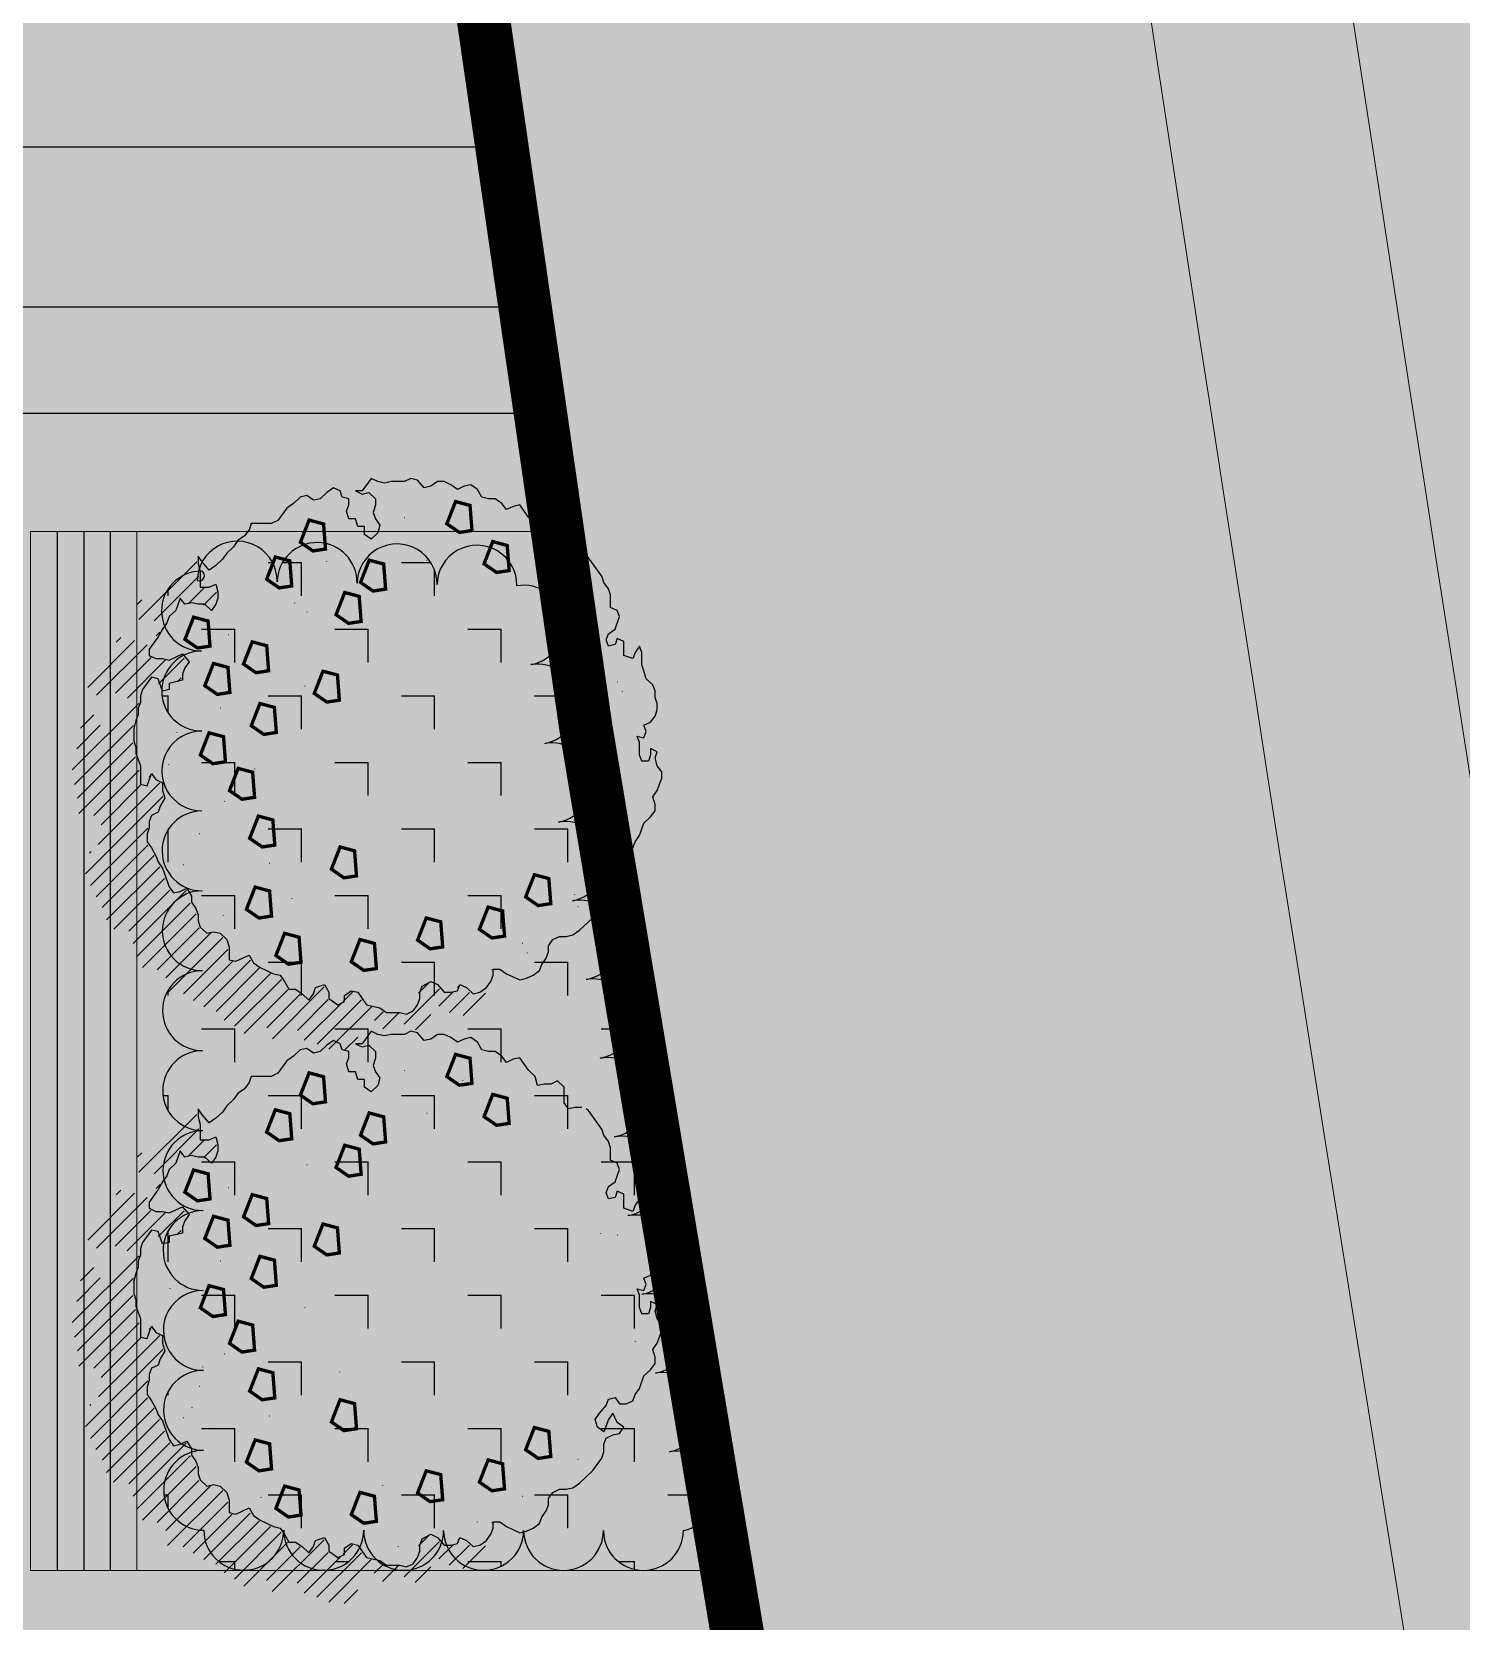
# Model space of a CAD drawing. Header units: millimetres. Extents: x -223175 to 287756, y -120611 to 352956.
# Drawn here: x 169180 to 174545, y 280242 to 286208 of the extents above; entities that cross this region are included whole.
import ezdxf

# ---------------------------------------------------------------- set-up
doc = ezdxf.new("R2010")
doc.units = ezdxf.units.MM
doc.header["$LTSCALE"] = 50
for name, pattern in [('XREF 평면도$0$DASHEDX2', [38.099999999999994, 25.4, -12.7]), ('XREF 평면도$0$DOT2', [0.125, 0, -0.125]), ('XREF 평면도$0$PHANTOM', [25, 20, -1, 1, -1, 1, -1])]:
    doc.linetypes.add(name, pattern=pattern)
for name, color, linetype in [('I-SOLID(제외영역)', 253, 'Continuous'), ('XREF 평면도$0$0-조경ha', 251, 'Continuous'), ('XREF 평면도$0$_관목_Out', 8, 'Continuous'), ('XREF 평면도$0$_관목_Plant', 42, 'Continuous'), ('XREF 평면도$0$_교목_Plant', 7, 'Continuous'), ('XREF 평면도$0$F_HAT', 8, 'Continuous'), ('XREF 평면도$0$SITE', 1, 'XREF 평면도$0$PHANTOM'), ('XREF 평면도$0$tc-2', 252, 'Continuous'), ('XREF 평면도$0$tc-s', 7, 'Continuous'), ('XREF 평면도$0$건축한계선', 2, 'XREF 평면도$0$DASHEDX2')]:
    doc.layers.add(name, color=color, linetype=linetype)
for name, color, linetype, lineweight in [('XREF 평면도$0$0-조경pl', 6, 'Continuous', 0), ('XREF 평면도$0$0개선도로', 7, 'Continuous', 0), ('XREF 평면도$0$▶노면표시 - 차선(흰색)', 7, 'Continuous', 9)]:
    doc.layers.add(name, color=color, linetype=linetype, lineweight=lineweight)

# ---------------------------------------------------------------- blocks, each defined once
blk = doc.blocks.new('XREF 평면도$0$TL000041_1')
at = {"layer": 'XREF 평면도$0$tc-s'}
h = blk.add_hatch(dxfattribs=at)
h.set_pattern_fill('ANSI31', color=256, scale=0.007, angle=90, style=0)
h.set_pattern_definition([(135, (-79.83238344906061, -3.590693232455862), (-0.01571544821187102, -0.01571544821187101), [])])
h.paths.add_polyline_path([(-0.3372400177402142, -0.3654755976680804), (-0.3437923357635668, -0.3701572201055114), (-0.3292263175284234, -0.3701572201055114), (-0.3146602992932799, -0.365994259910309), (-0.2855282628229929, -0.365994259910309), (-0.2855282628229929, -0.3493424191295276), (-0.2913546701170446, -0.3368535385439202), (-0.2767886518819012, -0.3326905783487177), (-0.2651358372937693, -0.3326905783487177), (-0.2534830227056659, -0.3368535385439202), (-0.2418302081175625, -0.3451794589343251), (-0.2534830227056659, -0.3576683395199325), (-0.2534830227056659, -0.3701572201055114), (-0.256396226352706, -0.3826461006911188), (-0.2534830227056659, -0.3951349812766978), (-0.2651358372937693, -0.4034609016671027), (-0.2418302081175625, -0.4117868220575076), (-0.2301773935294307, -0.4242757026430866), (-0.2185245789413273, -0.428438662838289), (-0.2068717643532239, -0.4367645832286939), (-0.192305746118052, -0.4450905036190989), (-0.1690001169418167, -0.4617423443998803), (-0.1573473023537133, -0.4617423443998803), (-0.1515208950596332, -0.4492534638142729), (-0.1515208950596332, -0.4367645832286939), (-0.1486076914126215, -0.4242757026430866), (-0.1602605060007249, -0.3992979414719002), (-0.1456944877655815, -0.3868090608863213), (-0.1340416731774781, -0.3951349812766978), (-0.1223888585893462, -0.3992979414719002), (-0.1107360440012428, -0.3992979414719002), (-0.1049096367071627, -0.4242757026430866), (-0.09325682211905928, -0.4242757026430866), (-0.09034361847204764, -0.4367645832286939), (-0.1136492476482545, -0.4450905036190989), (-0.1165624512952945, -0.4575793842046778), (-0.09325682211905928, -0.4742312249854876), (-0.08160400753095587, -0.4783941851806617), (-0.06995119294282404, -0.4783941851806617), (-0.05829837835472063, -0.4825571453758641), (-0.04664556376658879, -0.4825571453758641), (-0.03499274917848538, -0.4867201055710666), (-0.02042673094334191, -0.4908830657662691), (0.002878898232893334, -0.4908830657662691), (0.01453171282102517, -0.4867201055710666), (0.02618452740912858, -0.4867201055710666), (0.04949015658536382, -0.4783941851806617), (0.0844486003497309, -0.4783941851806617), (0.08736180399674254, -0.4659053045950827), (0.06405617482053572, -0.4575793842046778), (0.07570898940863913, -0.4492534638142729), (0.08153539670269083, -0.4367645832286939), (0.0961014149378343, -0.4367645832286939), (0.1106674331729778, -0.4326016230334915), (0.1252334514081213, -0.4409275434238964), (0.1368862659962531, -0.4450905036190989), (0.1427126732903048, -0.4575793842046778), (0.1543654878784366, -0.4617423443998803), (0.16601830246654, -0.4617423443998803), (0.1776711170546719, -0.4659053045950827), (0.1922371352898153, -0.4659053045950827), (0.2038899498779188, -0.4575793842046778), (0.2184559681130906, -0.4492534638142729), (0.2301087827011941, -0.4450905036190989), (0.2417615972892975, -0.4367645832286939), (0.2767200410536645, -0.4242757026430866), (0.288372855641768, -0.4159497822527101), (0.2854596519947563, -0.4034609016671027), (0.2796332447006762, -0.3909720210814953), (0.2941992629358481, -0.3826461006911188), (0.3058520775239515, -0.3826461006911188), (0.3175048921120549, -0.3743201803007139), (0.3291577067001867, -0.3701572201055114), (0.3408105212882901, -0.3701572201055114), (0.352463335876422, -0.365994259910309), (0.3641161504645538, -0.35350537932473), (0.3612029468175137, -0.3410164987391227), (0.3641161504645538, -0.3285276181535437), (0.3757689650526572, -0.3160387375679363), (0.3903349832878007, -0.3118757773727339), (0.4136406124640359, -0.3118757773727339), (0.4165538161110476, -0.2993868967871549), (0.4049010015229442, -0.2744091356159402), (0.4194670197580876, -0.2660832152255637), (0.4282066306991794, -0.2535943346399563), (0.4398594452872828, -0.22861657346877), (0.4427726489343229, -0.2161276928831626), (0.4544254635224547, -0.2078017724927861), (0.4689914817575982, -0.1994758521023812), (0.4689914817575982, -0.1869869715167738), (0.47773109269869, -0.1744980909311948), (0.4893839072867934, -0.1620092103455875), (0.47773109269869, -0.153683289955211), (0.4660782781105581, -0.1495203297600085), (0.4602518708165064, -0.1328684889791987), (0.4748178890516499, -0.1245425685888222), (0.4864707036397533, -0.1245425685888222), (0.4981235182278851, -0.1078907278080123), (0.4922971109338334, -0.09540184722243339), (0.4806442963457016, -0.09540184722243339), (0.4719046854046098, -0.08291296663682601), (0.4748178890516499, -0.07042408605121864), (0.4981235182278851, -0.05377224527043722), (0.5039499255219368, -0.02879448409925089), (0.5126895364630286, -0.01630560351364352), (0.5126895364630286, 0.008672157657542812), (0.5156027401100687, 0.02116103824312177), (0.5097763328159886, 0.03364991882872914), (0.4981235182278851, 0.04197583921913406), (0.4864707036397533, 0.04613879941433652), (0.4748178890516499, 0.04613879941433652), (0.4631650744635465, 0.05030175960951055), (0.4544254635224547, 0.06695360039032039), (0.4602518708165064, 0.07944248097589934), (0.4748178890516499, 0.09193136156150672), (0.4748178890516499, 0.1044202421471141), (0.4719046854046098, 0.116909122732693), (0.4602518708165064, 0.1210720829278955), (0.4660782781105581, 0.1335609635134745), (0.47773109269869, 0.1460498440990818), (0.4748178890516499, 0.1585387246846892), (0.4660782781105581, 0.1710276052702682), (0.4544254635224547, 0.1793535256606731), (0.4427726489343229, 0.1835164858558755), (0.4311198343461911, 0.1835164858558755), (0.4311198343461911, 0.1960053664414545), (0.4376721523695721, 0.2053686113163451), (0.4376721523695721, 0.1955699600163143), (0.4434985596636523, 0.1830810794307354), (0.4551513742517557, 0.1747551590403305), (0.4668041888398591, 0.1747551590403305), (0.4784570034279909, 0.170592198845128), (0.4901098180160943, 0.1622662784547231), (0.5017626326042262, 0.1581033182595206), (0.5105022435453179, 0.1456144376739417), (0.5163286508393696, 0.1331255570883343), (0.5192418544864097, 0.1206366765027553), (0.5075890398982779, 0.09565891533154058), (0.4988494289571861, 0.08317003474596163), (0.4988494289571861, 0.07068115416035425), (0.5105022435453179, 0.07068115416035425), (0.5221550581334213, 0.06651819396518022), (0.5338078727215532, 0.0581922735747753), (0.5425474836626165, 0.04570339298916792), (0.5454606873096566, 0.03321451240358897), (0.5338078727215532, 0.02072563181798159), (0.527981465427473, 0.00823675123240264), (0.5396342800156049, 0.004073791037200181), (0.5425474836626165, -0.008415089548407195), (0.5425474836626165, -0.02090397013398615), (0.527981465427473, -0.03339285071959353), (0.5221550581334213, -0.0458817313052009), (0.5308946690745131, -0.06253357208598231), (0.5425474836626165, -0.06669653228118477), (0.5542002982507483, -0.06669653228118477), (0.5658531128388518, -0.07085949247638723), (0.5775059274269836, -0.07918541286676373), (0.5833323347210353, -0.0916742934523711), (0.5804191310740237, -0.1041631740379785), (0.5804191310740237, -0.1291409352091648), (0.5716795201329319, -0.1416298157947438), (0.5658531128388518, -0.1666075769659301), (0.5425474836626165, -0.1832594177467399), (0.5396342800156049, -0.1957482983323189), (0.5483738909566966, -0.2082371789179263), (0.5600267055448, -0.2082371789179263), (0.5658531128388518, -0.2207260595035336), (0.5542002982507483, -0.237377900284315), (0.5425474836626165, -0.237377900284315), (0.527981465427473, -0.24570382067472), (0.5338078727215532, -0.2623556614555014), (0.5454606873096566, -0.2665186216507038), (0.5571135018977884, -0.2748445420411088), (0.5454606873096566, -0.2873334226266877), (0.5367210763685648, -0.2998223032122951), (0.5367210763685648, -0.312311183797874), (0.5221550581334213, -0.320637104188279), (0.5105022435453179, -0.3289630245786839), (0.5075890398982779, -0.3414519051642628), (0.495936225310146, -0.3664296663354776), (0.4871966143690543, -0.3789185469210565), (0.4726305961339108, -0.3872444673114614), (0.4842834107220426, -0.4122222284826478), (0.4813702070750026, -0.4247111090682267), (0.4580645778987957, -0.4247111090682267), (0.4434985596636523, -0.4288740692634292), (0.4318457450755204, -0.4413629498490366), (0.4289325414284804, -0.4538518304346155), (0.4318457450755204, -0.4663407110202229), (0.4201929304873886, -0.4788295916058303), (0.4085401158992852, -0.4829925518010327), (0.3968873013111534, -0.4829925518010327), (0.3852344867230499, -0.4871555119962068), (0.3735816721349181, -0.4954814323866117), (0.3619288575468147, -0.4954814323866117), (0.3473628393116712, -0.5038073527770166), (0.3531892466057229, -0.5162962333625956), (0.356102450252763, -0.5287851139482029), (0.3444496356646312, -0.5371110343386079), (0.3094911919002925, -0.5495999149241868), (0.2978383773121891, -0.5579258353145917), (0.2861855627240573, -0.5620887955097942), (0.2716195444889138, -0.5704147159001707), (0.259966729900782, -0.5787406362905756), (0.2454007116656385, -0.5787406362905756), (0.2337478970775351, -0.5745776760953731), (0.2220950824894032, -0.5745776760953731), (0.2104422679012998, -0.5704147159001707), (0.2046158606072197, -0.5579258353145917), (0.1929630460191163, -0.5537628751193893), (0.1783970277839728, -0.5454369547289843), (0.1638310095488293, -0.5495999149241868), (0.1492649913136574, -0.5495999149241868), (0.1434385840196057, -0.5620887955097942), (0.1317857694315023, -0.5704147159001707), (0.1550913986077376, -0.5787406362905756), (0.1521781949606975, -0.591229516876183), (0.1172197511963589, -0.591229516876183), (0.09391412202012361, -0.5995554372665595), (0.08226130743199178, -0.5995554372665595), (0.07060849284388837, -0.6037183974617619), (0.04730286366765313, -0.6037183974617619), (0.03273684543250965, -0.5995554372665595), (0.02108403084437782, -0.5953924770713854), (0.00943121625627441, -0.5953924770713854), (-0.002221598331857422, -0.591229516876183), (-0.01387441291996083, -0.591229516876183), (-0.02552722750809266, -0.5870665566809805), (-0.04883285668429949, -0.5704147159001707), (-0.04591965303728784, -0.5579258353145917), (-0.0226140238610526, -0.5495999149241868), (-0.02552722750809266, -0.5371110343386079), (-0.03718004209619608, -0.5371110343386079), (-0.04300644939024778, -0.5121332731673931), (-0.05465926397837961, -0.5121332731673931), (-0.06631207856648302, -0.5079703129722191), (-0.07796489315461486, -0.4996443925818141), (-0.09253091138975833, -0.5121332731673931), (-0.0808780968016265, -0.5371110343386079), (-0.08379130044866656, -0.5495999149241868), (-0.08379130044866656, -0.5620887955097942), (-0.08961770774271827, -0.5745776760953731), (-0.1012705223308501, -0.5745776760953731), (-0.1245761515070853, -0.5579258353145917), (-0.1391421697422288, -0.5495999149241868), (-0.1507949843303322, -0.5412739945337819), (-0.1624477989184641, -0.5371110343386079), (-0.1741006135065675, -0.5246221537530005), (-0.1974062426828027, -0.5162962333625956), (-0.1857534280946993, -0.5079703129722191), (-0.1886666317417394, -0.4954814323866117), (-0.1857534280946993, -0.4829925518010327), (-0.1857534280946993, -0.4705036712154254), (-0.1741006135065675, -0.458014790629818), (-0.1857534280946993, -0.4496888702394415), (-0.1974062426828027, -0.445525910044239), (-0.2090590572709345, -0.445525910044239), (-0.223625075506078, -0.4496888702394415), (-0.2177986682120263, -0.4621777508250204), (-0.2177986682120263, -0.4788295916058303), (-0.2469307046823133, -0.4788295916058303), (-0.2614967229174567, -0.4829925518010327), (-0.2760627411526002, -0.4829925518010327), (-0.2644099265644968, -0.4746666314106278), (-0.2498439083293249, -0.4621777508250204), (-0.2585835192704167, -0.4496888702394415), (-0.2702363338585485, -0.4371999896538341), (-0.2818891484466519, -0.4288740692634292), (-0.2935419630347837, -0.4163851886778502), (-0.3051947776228872, -0.4080592682874453), (-0.3139343885639789, -0.3955703877018379), (-0.3255872031521108, -0.3872444673114614), (-0.3372400177402142, -0.383081507116259)])
at = {"color": 0}
blk.add_lwpolyline([(-0.3479472715186773, 0.3525431714470812), (-0.3479472715186773, 0.3400542908615023), (-0.3450340678716373, 0.3275654102758949), (-0.3566868824597407, 0.31923948988549), (-0.385818918930056, 0.31923948988549), (-0.3974717335181595, 0.306750609299911), (-0.3916453262241077, 0.2942617287143037), (-0.3916453262241077, 0.2817728481287247), (-0.3887321225770677, 0.2692839675431173), (-0.4062113444592512, 0.2651210073479149), (-0.4178641590473831, 0.2526321267623359), (-0.4411697882235899, 0.2359802859815261), (-0.4382565845765782, 0.2234914053959471), (-0.4324301772825265, 0.2110025248103398), (-0.4440829918706299, 0.2026766044199348), (-0.4528226028117217, 0.1901877238343559), (-0.4528226028117217, 0.1776988432487485), (-0.4557358064587618, 0.1652099626631696), (-0.4703018246939052, 0.1568840422727646), (-0.4790414356349686, 0.1443951616871573), (-0.476128231987957, 0.1319062811015783), (-0.4703018246939052, 0.1194174005159709), (-0.4790414356349686, 0.106928519930392), (-0.4848678429290487, 0.09443963934478461), (-0.4848678429290487, 0.08195075875920566), (-0.476128231987957, 0.06946187817359828), (-0.4732150283409169, 0.0569729975879909), (-0.4877810465760604, 0.04448411700241195), (-0.4906942502231004, 0.03199523641680457), (-0.4848678429290487, 0.01950635583122562), (-0.4848678429290487, -0.005471405339960711), (-0.4819546392820087, -0.01796028592556809), (-0.4848678429290487, -0.03044916651117546), (-0.4906942502231004, -0.04293804709675442), (-0.4673886210468652, -0.05958988787753583), (-0.4673886210468652, -0.0720787684631432), (-0.4615622137528135, -0.05958988787753583), (-0.4644754173998251, -0.04710100729195688), (-0.4528226028117217, -0.0346121267063495), (-0.4411697882235899, -0.0346121267063495), (-0.4266037699884748, -0.03877508690155196), (-0.414950955400343, -0.0346121267063495), (-0.4032981408122396, -0.026286206315973), (-0.3887321225770677, -0.03044916651117546), (-0.3770793079889643, -0.04293804709675442), (-0.385818918930056, -0.05542692768236179), (-0.4003849371651995, -0.05542692768236179), (-0.4003849371651995, -0.06791580826794075), (-0.414950955400343, -0.0720787684631432), (-0.414950955400343, -0.08456764904875058), (-0.4295169736354865, -0.08873060924392462), (-0.4411697882235899, -0.08456764904875058), (-0.4528226028117217, -0.08456764904875058), (-0.4557358064587618, -0.09705652963432954), (-0.4673886210468652, -0.101219489829532), (-0.4732150283409169, -0.1137083704151109), (-0.4644754173998251, -0.1261972510007183), (-0.4528226028117217, -0.1386861315863257), (-0.4499093991646816, -0.1511750121719047), (-0.4586490101057734, -0.163663892757512), (-0.4557358064587618, -0.176152773343091), (-0.4440829918706299, -0.1886416539286984), (-0.4353433809295382, -0.2011305345142773), (-0.4120377517533313, -0.2177823752950871), (-0.4062113444592512, -0.2302712558806661), (-0.4062113444592512, -0.2677378976374598), (-0.3945585298711478, -0.2719008578326623), (-0.382905715283016, -0.2802267782230672), (-0.3741661043419242, -0.2927156588086461), (-0.3625132897538208, -0.3010415791990511), (-0.350860475165689, -0.3135304597846584), (-0.3392076605775856, -0.3218563801750349), (-0.3275548459894537, -0.3343452607606423), (-0.318815235048362, -0.3468341413462213), (-0.3333812532835339, -0.3593230219318286), (-0.3450340678716373, -0.3676489423222336), (-0.3304680496364938, -0.3676489423222336), (-0.3159020314013503, -0.3634859821270311), (-0.2867699949310634, -0.3634859821270311), (-0.2867699949310634, -0.3468341413462213), (-0.2925964022251151, -0.3343452607606423), (-0.2780303839899716, -0.3301823005654398), (-0.2663775694018398, -0.3301823005654398), (-0.2547247548137364, -0.3343452607606423), (-0.2430719402256045, -0.3426711811510472), (-0.2547247548137364, -0.3551600617366262), (-0.2547247548137364, -0.3676489423222336), (-0.2576379584607764, -0.3801378229078125), (-0.2547247548137364, -0.3926267034934199), (-0.2663775694018398, -0.4009526238838248), (-0.2430719402256045, -0.4092785442742013), (-0.2314191256375011, -0.4217674248598087), (-0.2197663110493693, -0.4259303850550111), (-0.2081134964612659, -0.4342563054453876), (-0.1935474782261224, -0.4425822258357925), (-0.1702418490498872, -0.4592340666166024), (-0.1585890344617553, -0.4592340666166024), (-0.1527626271677036, -0.446745186030995), (-0.1527626271677036, -0.4342563054453876), (-0.1498494235206635, -0.4217674248598087), (-0.1615022381087954, -0.3967896636886223), (-0.1469362198736519, -0.384300783103015), (-0.1352834052855201, -0.3926267034934199), (-0.1236305906974167, -0.3967896636886223), (-0.1119777761093133, -0.3967896636886223), (-0.1061513688152331, -0.4217674248598087), (-0.09449855422712972, -0.4217674248598087), (-0.09158535058008965, -0.4342563054453876), (-0.1148909797563249, -0.4425822258357925), (-0.1178041834033365, -0.4550711064213999), (-0.09449855422712972, -0.4717229472021813), (-0.08284573963899788, -0.4758859073973838), (-0.07119292505089447, -0.4758859073973838), (-0.05954011046276264, -0.4800488675925862), (-0.04788729587465923, -0.4800488675925862), (-0.0362344812865274, -0.4842118277877887), (-0.02166846305138392, -0.4883747879829912), (0.001637166124851319, -0.4883747879829912), (0.01328998071295473, -0.4842118277877887), (0.02494279530108656, -0.4842118277877887), (0.04824842447732181, -0.4758859073973838), (0.08320686824166046, -0.4758859073973838), (0.08612007188870052, -0.4633970268117764), (0.06281444271246528, -0.4550711064213999), (0.07446725730056869, -0.446745186030995), (0.0802936645946204, -0.4342563054453876), (0.09485968282979229, -0.4342563054453876), (0.1094257010649358, -0.4300933452502136), (0.1239917193000792, -0.4384192656405901), (0.1356445338881827, -0.4425822258357925), (0.1414709411822628, -0.4550711064213999), (0.1531237557703662, -0.4592340666166024), (0.164776570358498, -0.4592340666166024), (0.1764293849466014, -0.4633970268117764), (0.1909954031817449, -0.4633970268117764), (0.2026482177698767, -0.4550711064213999), (0.2172142360050202, -0.446745186030995), (0.2288670505931236, -0.4425822258357925), (0.2405198651812555, -0.4342563054453876), (0.2754783089455941, -0.4217674248598087), (0.2871311235337259, -0.4134415044694038), (0.2842179198866859, -0.4009526238838248), (0.2783915125926342, -0.3884637432982174), (0.2929575308277776, -0.3801378229078125), (0.3046103454158811, -0.3801378229078125), (0.3162631600040129, -0.371811902517436), (0.3279159745921163, -0.3676489423222336), (0.3395687891802481, -0.3676489423222336), (0.3512216037683515, -0.3634859821270311), (0.3628744183564834, -0.3509971015414237), (0.3599612147094433, -0.3385082209558448), (0.3628744183564834, -0.3260193403702374), (0.3745272329446152, -0.3135304597846584), (0.3890932511797303, -0.309367499589456), (0.4123988803559655, -0.309367499589456), (0.4153120840030056, -0.2968786190038486), (0.4036592694148737, -0.2719008578326623), (0.4182252876500172, -0.2635749374422574), (0.426964898591109, -0.2510860568566784), (0.4386177131792408, -0.2261082956854921), (0.4415309168262809, -0.2136194150998847), (0.4531837314143843, -0.2052934947094798), (0.4677497496495278, -0.1969675743191033), (0.4677497496495278, -0.1844786937334959), (0.4764893605906195, -0.1719898131478885), (0.4881421751787514, -0.1595009325623096), (0.4764893605906195, -0.1511750121719047), (0.4648365460025161, -0.1470120519767022), (0.459010138708436, -0.1303602111959208), (0.4735761569435795, -0.1220342908055159), (0.4852289715317113, -0.1220342908055159), (0.4968817861198147, -0.1053824500247345), (0.491055378825763, -0.09289356943912708), (0.4794025642376596, -0.09289356943912708), (0.4706629532965678, -0.08040468885354812), (0.4735761569435795, -0.06791580826794075), (0.4968817861198147, -0.05126396748715933), (0.5027081934138948, -0.026286206315973), (0.5114478043549866, -0.01379732573036563), (0.5114478043549866, 0.0111804354408207), (0.5143610080019982, 0.02366931602642808), (0.5085346007079465, 0.03615819661200703), (0.4968817861198147, 0.04448411700241195), (0.4852289715317113, 0.04864707719761441), (0.4735761569435795, 0.04864707719761441), (0.4619233423554761, 0.05281003739281687), (0.4531837314143843, 0.06946187817359828), (0.459010138708436, 0.08195075875920566), (0.4735761569435795, 0.09443963934478461), (0.4735761569435795, 0.106928519930392), (0.4706629532965678, 0.1194174005159709), (0.459010138708436, 0.1235803607111734), (0.4648365460025161, 0.1360692412967808), (0.4764893605906195, 0.1485581218823597), (0.4735761569435795, 0.1610470024679671), (0.4648365460025161, 0.1735358830535461), (0.4531837314143843, 0.181861803443951), (0.4415309168262809, 0.1860247636391534), (0.429878102238149, 0.1860247636391534), (0.429878102238149, 0.1985136442247608), (0.4386177131792408, 0.2110025248103398), (0.4502705277673726, 0.2359802859815261), (0.4473573241203326, 0.2484691665671335), (0.4415309168262809, 0.2609580471527124), (0.4327913058851891, 0.2734469277383198), (0.4211384912970573, 0.2776098879335223), (0.4094856767089539, 0.2859358083239272), (0.397832862120822, 0.2900987685191012), (0.3861800475327186, 0.2900987685191012), (0.3745272329446152, 0.2984246889095061), (0.3687008256505351, 0.3109135694951135), (0.3687008256505351, 0.3234024500806925), (0.3657876220035234, 0.3358913306662998), (0.3570480110624317, 0.3483802112518788), (0.3337423818861964, 0.3733579724230935), (0.3104367527099612, 0.390009813203875), (0.2987839381218294, 0.3941727733990774), (0.2842179198866859, 0.3941727733990774), (0.272565105298554, 0.3983357335942799), (0.2667386980045023, 0.4108246141798588), (0.2638254943574907, 0.4233134947654662), (0.2521726797693589, 0.4316394151558711), (0.2434330688282671, 0.4191505345702637), (0.2259538469460836, 0.4108246141798588), (0.2376066615342154, 0.4024986937894823), (0.2609122907104506, 0.3941727733990774), (0.2521726797693589, 0.38168389281347), (0.2376066615342154, 0.3775209326182676), (0.2259538469460836, 0.3858468530086725), (0.2113878287109685, 0.3983357335942799), (0.1997350141228367, 0.4024986937894823), (0.196821810475825, 0.4149875743750613), (0.2084746250639284, 0.4233134947654662), (0.2084746250639284, 0.4358023753510736), (0.2026482177698767, 0.4482912559366525), (0.1909954031817449, 0.452454216131855), (0.1793425885936415, 0.4607801365222599), (0.1560369594174063, 0.4691060569126364), (0.1443841448292744, 0.4815949374982438), (0.132731330241171, 0.4899208578886487), (0.1210785156530392, 0.4899208578886487), (0.1065124974178957, 0.4857578976934462), (0.09485968282979229, 0.4940838180838227), (0.07155405365355705, 0.5024097384742277), (0.05990123906542522, 0.5024097384742277), (0.04824842447732181, 0.4940838180838227), (0.03368240624217833, 0.4899208578886487), (0.0220295916540465, 0.4940838180838227), (0.01620318435999479, 0.4815949374982438), (0.02785599894812663, 0.4815949374982438), (0.03950881353623004, 0.4774319773030413), (0.03950881353623004, 0.4649430967174624), (0.02785599894812663, 0.4607801365222599), (0.004550369771891383, 0.4607801365222599), (-0.00710244481624045, 0.4566171763270575), (-0.004189241169200386, 0.4691060569126364), (-0.01584205575733222, 0.4732690171078389), (-0.02749487034543563, 0.4691060569126364), (-0.03332127763951576, 0.4815949374982438), (-0.04497409222761917, 0.4899208578886487), (-0.056626906815751, 0.4940838180838227), (-0.06827972140385441, 0.4940838180838227), (-0.07993253599198624, 0.4899208578886487), (-0.09158535058008965, 0.4899208578886487), (-0.1032381651682215, 0.4857578976934462), (-0.1148909797563249, 0.4732690171078389), (-0.1294569979914684, 0.4691060569126364), (-0.1411098125795718, 0.4649430967174624), (-0.164415441755807, 0.4649430967174624), (-0.1760682563439389, 0.4607801365222599), (-0.164415441755807, 0.452454216131855), (-0.1527626271677036, 0.4482912559366525), (-0.1585890344617553, 0.4316394151558711), (-0.1848078672850306, 0.4316394151558711), (-0.1906342745790823, 0.4191505345702637), (-0.1789814599909789, 0.4149875743750613), (-0.1760682563439389, 0.4024986937894823), (-0.1877210709320423, 0.3983357335942799), (-0.1993738855201741, 0.4024986937894823), (-0.2081134964612659, 0.4149875743750613), (-0.2314191256375011, 0.4233134947654662), (-0.2430719402256045, 0.4191505345702637), (-0.2488983475196846, 0.4066616539846848), (-0.2722039766959199, 0.4066616539846848), (-0.2838567912840233, 0.4024986937894823), (-0.2955096058721267, 0.3941727733990774), (-0.3071624204602585, 0.390009813203875), (-0.3421208642245972, 0.3650320520326886), (-0.3450340678716373, 0.3608690918374862)], dxfattribs=at)
at = {"layer": 'XREF 평면도$0$tc-2', "linetype": 'XREF 평면도$0$DOT2'}
for points in [[(0.05523798404465197, 0.4601086262646845), (0.07806941625995023, 0.4669554207073361), (0.09176822648942107, 0.4532617716912171), (0.073503146183441, 0.4441326523035514)], [(-0.1271608558330968, 0.4357979811499604), (-0.1043294236177985, 0.4426447755926404), (-0.09063061338829925, 0.4289511265765213), (-0.1088956936943077, 0.4198220071888272)], [(0.1281974872626392, 0.427694392691194), (0.1510289194779091, 0.4345411871338456), (0.1647277297074083, 0.4208475381177266), (0.1464626494013999, 0.4117184187300609)], [(-0.1474274026898286, 0.3952802192485194), (-0.1245959704745303, 0.402127013691171), (-0.110897160245031, 0.388433364675052), (-0.1291622405510395, 0.3793042452873863)], [(-0.264973341725721, 0.3588141914456457), (-0.2421419095104227, 0.3656609858882973), (-0.2284430992809234, 0.3519673368721783), (-0.2467081795869035, 0.3428382174845126)], [(0.2903297802836278, 0.3385553405603332), (0.313161212498926, 0.3454021350029848), (0.3268600227284253, 0.3317084859868658), (0.3085949424224168, 0.3225793665992001)], [(0.3632893653343956, 0.2575198167574229), (0.3861207975496939, 0.2643666112000744), (0.3998196077791931, 0.2506729621839554), (0.3815545274732131, 0.2415438427962897)], [(0.3936981053943782, 0.1639089567039207), (0.4165295376096765, 0.1707557511465723), (0.4302283478391757, 0.1570621021304532), (0.4119632675331673, 0.1479329827427875)], [(-0.4352123189556494, 0.1359665310530715), (-0.4123808867403795, 0.1428133254957231), (-0.3986820765108803, 0.1291196764796041), (-0.4169471568168603, 0.1199905570919384)], [(0.389131835317869, 0.1205456847105779), (0.4119632675331673, 0.1273924791532295), (0.4256620777626665, 0.1136988301371105), (0.407396997456658, 0.1045697107494448)], [(0.3470760787493532, 0.08734518069286423), (0.369907510964623, 0.0941919751355158), (0.3836063211941223, 0.08049832611939678), (0.3653412408881422, 0.07136920673173108)], [(-0.3880235455290517, 0.08193065397068722), (-0.3952697309254063, 0.0547676754535189), (-0.3536040885338991, 0.03846989956548441), (-0.3373001713920587, 0.06201112516919238), (-0.340923264090236, 0.08555240688411914)], [(-0.4533472032815098, 0.02697228615039649), (-0.4305157710662115, 0.03381908059304806), (-0.4168169608367123, 0.02012543157692903), (-0.4350820411427208, 0.01099631218926334)], [(0.2376368239223723, 0.0306203020046496), (0.2604682561376706, 0.03746709644730117), (0.2741670663671698, 0.02377344743121057), (0.2559019860611613, 0.01464432804351645)], [(0.38552255255928, 0.02578574046819426), (0.3583492809604536, 0.005866211666699428), (0.3619723736586593, -0.02129676685046888), (0.3873340989083545, -0.01767501393703697), (0.4145073705071525, 0.01492053783908887)], [(0.4393608879921658, 0.01556090194850412), (0.4621923202074356, 0.0224076963911557), (0.4758911304369349, 0.008714047375036671), (0.4576260501309548, -0.0004150720126290253)], [(0.2574081284533634, -0.04728735814961738), (0.2936392081600729, -0.05271998751976525), (0.3045084862546048, -0.01469180637349154), (0.2755236683067324, -0.02012437963244906)], [(-0.2111386405261158, -0.08092029361895925), (-0.1749075608194346, -0.08635292298910713), (-0.1640382827248743, -0.04832474184286184), (-0.1930231006727752, -0.05375731510181936)], [(0.2831345741583959, -0.0966976208979986), (0.3193656538651055, -0.1021302502681465), (0.3302349319596374, -0.0641020691219012), (0.3012501140117365, -0.06953464238085871)], [(0.3868486184468338, -0.06888343735482749), (0.4096800506621321, -0.06203664291217592), (0.4233788608916313, -0.07573029192826652), (0.4051137805856229, -0.08485941131596064)], [(-0.3528890161001641, -0.1099644445339436), (-0.3300575838848658, -0.103117650091292), (-0.3163587736553666, -0.1168112991074111), (-0.3346238539613751, -0.1259404184951052)], [(0.1016147606193556, -0.1342089230712418), (0.1378458403260368, -0.1396415524413896), (0.148715118420597, -0.1016133712951159), (0.1197303004726962, -0.1070459445541019)], [(0.3606665758013037, -0.1215329562078011), (0.3534203904049491, -0.1486959347249694), (0.3950860327964847, -0.1649937106130324), (0.4113899499382967, -0.141452485009296), (0.4077668572401194, -0.1179112032943692)], [(-0.2914915607577484, -0.1432633614660119), (-0.2987377461541314, -0.1704263399831802), (-0.2570721037625958, -0.1867241158712432), (-0.2407681866207838, -0.1631828902675068), (-0.2443912793189611, -0.13964160855258)], [(0.2320464795660939, -0.1794806100443793), (0.2592197511648919, -0.1740480367854218), (0.2773352910182609, -0.1450741818115375), (0.2519735657685374, -0.1360198556391481), (0.2284233868679166, -0.152317631527211)], [(-0.3894192585449332, -0.1578922461557397), (-0.3665878263296349, -0.1510454517130881), (-0.3528890161001641, -0.1647391007292072), (-0.3711540964061442, -0.1738682201169013)], [(-0.1483790937298295, -0.1994001388458742), (-0.1121480140231199, -0.204832768216022), (-0.1012787359285596, -0.1668045870697483), (-0.1302635538764605, -0.1722371603287058)], [(-0.001635439584248388, -0.1555687700262354), (-0.0288087111830464, -0.1754882988277018), (-0.02518561848486911, -0.2026512773448701), (0.0001761067648544667, -0.1990295244314382), (0.02734937836365248, -0.1664339726553408)], [(0.4210958076861857, -0.1647391007292072), (0.4439272399014556, -0.1578923062865556), (0.4576260501309548, -0.1715859553026746), (0.4393609698249463, -0.1807150746903403)], [(0.07536871284816016, -0.2130937878619648), (0.1115997925548697, -0.2185264172321126), (0.1224690706494016, -0.1804982360858673), (0.09348425270150074, -0.1859308093448249)], [(0.2978061882895418, -0.1921264588922327), (0.3206376205048116, -0.1852796644495811), (0.3343364307343109, -0.1989733134657001), (0.3160713504283308, -0.2081024328533658)], [(-0.2494350953583933, -0.2549125108958492), (-0.2132040156517121, -0.2603451402659971), (-0.2023347375571518, -0.2223169591197518), (-0.2313195555050527, -0.2277495323787093)], [(0.2087636762994407, -0.2400542605140288), (0.2315951085147105, -0.2332074660713772), (0.2452939187442098, -0.2469011150874962), (0.2270288384382297, -0.2560302344751619)], [(0.3480352409638101, -0.2423365854590429), (0.3708666731791084, -0.2354897910163913), (0.3845654834085792, -0.2491834400325104), (0.3663004031025991, -0.2583125594202045)], [(-0.3460395291526197, -0.2651593538628561), (-0.3232080969373214, -0.2583125594202045), (-0.3095092867078222, -0.2720062084362951), (-0.3277743670138307, -0.2811353278239892)], [(0.00741419774175256, -0.293565153483172), (0.04364527744846214, -0.2989977828533199), (0.054514555542994, -0.2609696017070462), (0.02552973759509314, -0.2664021749660037)], [(-0.2159005046412403, -0.2948289768401082), (-0.1930690724259421, -0.2879821823974567), (-0.1793702621964428, -0.3016758314135473), (-0.1976353425024513, -0.3108049508012414)], [(-0.1610599945358899, -0.3225390084570563), (-0.1248289148292088, -0.3279716378272042), (-0.1139596367346485, -0.2899434566809305), (-0.1429444546825493, -0.295376029939888)], [(0.2139310160751791, -0.2953760860510783), (0.2066848306788245, -0.3225390645682467), (0.2483504730703601, -0.3388368404562812), (0.2646543902121721, -0.3152956148525732), (0.2610312975139948, -0.2917543331376464)], [(0.311504998519041, -0.3039580962277739), (0.3343364307343109, -0.2971113017851224), (0.3480352409638101, -0.3108049508012414), (0.32977016065783, -0.3199340701889071)], [(-0.07760166204570851, -0.3523127833605315), (-0.04137058233899893, -0.3577454127306794), (-0.03050130424446706, -0.3197172315844341), (-0.05948612219236793, -0.3251498048433632)], [(0.09232346201756059, -0.324498599817332), (0.1151548942328304, -0.3176518053746804), (0.1288537044623297, -0.3313454543907994), (0.1105886241563496, -0.3404745737784651)], [(0.1392966575847367, -0.359159637933999), (0.1755277372914179, -0.3645922673041468), (0.1863970153859782, -0.3265640861578731), (0.1574121974380773, -0.3319966594168307)], [(-0.01433848550018979, -0.4071602951168813), (0.02189259420651979, -0.4125929244870292), (0.03276187230108007, -0.3745647433407555), (0.00377705435317921, -0.379997316599713)], [(0.2156130814141761, -0.3792732560125955), (0.2384445136294744, -0.372426461569944), (0.2521433238589736, -0.386120110586063), (0.2338782435529652, -0.3952492299737287)], [(0.04568795735093545, -0.4230634135169282), (0.0819190370576166, -0.4284960428870761), (0.09278831515217689, -0.3904678617408024), (0.06380349720427603, -0.3959004349997599)], [(0.1334200563716195, -0.3975314947879554), (0.1562514885869177, -0.3906847003453038), (0.1699502988163886, -0.4043783493614228), (0.1516852185104085, -0.4135074687490885)], [(-0.05477031166321922, -0.4527330364941804), (-0.01853923195650964, -0.4581656658643283), (-0.007669953861977774, -0.4201374847180546), (-0.03665477180987864, -0.4255700579770121)]]:
    blk.add_lwpolyline(points, close=True, dxfattribs=at)
at = {"layer": 'XREF 평면도$0$tc-2', "linetype": 'XREF 평면도$0$DOT2', "const_width": 0.00625}
for points in [[(0.2601309617059826, 0.2906652051156584), (0.252884776309628, 0.2635022265985185), (0.2945504187011636, 0.2472044507104556), (0.3108543358429756, 0.2707456763141636), (0.3072312431447983, 0.2942869580290903)], [(-0.3650586193371339, 0.2125460573495275), (-0.3723048047334885, 0.1853830788323592), (-0.3306391623419529, 0.1690853029442962), (-0.3143352452001693, 0.1926265285480326), (-0.3179583378983466, 0.2161678102629594)], [(0.3209132217589286, 0.2038661583746944), (0.313667036362574, 0.1767031798575545), (0.3553326787541096, 0.1604054039694915), (0.3716365958959216, 0.1839466295731995), (0.3680135031977159, 0.2074879112881263)], [(-0.440178082114187, 0.1427887562464889), (-0.4474242675105415, 0.1156257777293206), (-0.405758625119006, 0.09932800184125767), (-0.3894547079771939, 0.1228692274449941), (-0.3930778006753712, 0.1464105091599208)], [(0.3413088941897513, 0.08781600574647541), (0.3340627087933967, 0.0606530272293071), (0.3757283511849039, 0.04435525134127261), (0.3920322683267159, 0.067896476945009), (0.3884091756285386, 0.09143775865990733)], [(-0.3301909802270586, -0.01923619559522649), (-0.3374371656234132, -0.0463991741123948), (-0.2957715232318776, -0.06269695000045772), (-0.2794676060900656, -0.03915572439672133), (-0.2830906987882429, -0.01561444268179457)], [(0.3818304008917153, -0.03659599354483589), (0.3745842154953323, -0.0637589720620042), (0.4162498578868679, -0.08005674795006712), (0.4325537750286799, -0.05651552234633073), (0.4289306823305026, -0.03297424063143239)], [(-0.26954356169162, -0.06521099480872294), (-0.2767897470879745, -0.09237397332589126), (-0.235124104696439, -0.1086717492139542), (-0.218820187554627, -0.08513052361021778), (-0.2224432802528042, -0.06158924189529102)], [(0.2080318040982831, -0.07389089378352764), (0.2007856187019286, -0.101053872300696), (0.2424512610934642, -0.1173516481887589), (0.2587551782352762, -0.09381042258502248), (0.2551320855370989, -0.07026914087009573)], [(-0.1217945049208993, -0.1060352993290508), (-0.1290406903172538, -0.1331982778462191), (-0.08737504792571826, -0.149496053734282), (-0.07107113078393468, -0.1259548281305456), (-0.07469422348211197, -0.1024135464156188)], [(-0.4054452845215906, -0.1320749962534933), (-0.4126914699179451, -0.1592379747706616), (-0.3710258275264096, -0.1755357506586961), (-0.354721910384626, -0.1519945250549881), (-0.3583450030828033, -0.1284532433400614)], [(0.3701179860307775, -0.1780497954669897), (0.3628718006344229, -0.205212773984158), (0.4045374430259301, -0.2215105498721925), (0.4208413601677705, -0.1979693242684561), (0.4172182674695932, -0.1744280425535578)], [(-0.3361146084162669, -0.1954095934165991), (-0.3433607938126215, -0.2225725719337674), (-0.3016951514210859, -0.2388703478218304), (-0.2853912342792739, -0.215329122218094), (-0.2890143269774796, -0.1917878405031672)], [(-0.1769228973819565, -0.2388091452835113), (-0.1841690827783111, -0.2659721238006796), (-0.142503440386804, -0.2822698996887425), (-0.1261995232449635, -0.2587286740850061), (-0.1298226159431408, -0.2351873923700794)], [(-0.06114700882312718, -0.2243426469921701), (-0.06839319421948176, -0.2515056255093384), (-0.02672755182797459, -0.2678034013973729), (-0.01042363468613416, -0.2442621757936649), (-0.01404672738433987, -0.2207208940787382)], [(0.1501438598188827, -0.2272359466504383), (0.1428976744225281, -0.2543989251676066), (0.1845633168140353, -0.2706967010556696), (0.2008672339558473, -0.2471554754519332), (0.19724414125767, -0.2236141937370064)], [(0.2834209499103224, -0.2333405982786587), (0.2761747645139678, -0.260503576795827), (0.3178404069055034, -0.2768013526838899), (0.3341443240473154, -0.2532601270801536), (0.3305212313491097, -0.2297188453652268)], [(0.06055243036257707, -0.2651668945196377), (0.05330624496622249, -0.292329873036806), (0.09497188735772966, -0.3086276489248689), (0.1112758044995701, -0.2850864233211325), (0.1076527118013644, -0.2615451416062058)], [(-0.1362664716001518, -0.3114597460448181), (-0.1435126569965348, -0.3386227245619864), (-0.1018470146049992, -0.3549205004500493), (-0.08554309746318722, -0.3313792748463129), (-0.08916619016136451, -0.3078379931313862)], [(-0.006153535441910662, -0.3198215927079389), (-0.01339972083826524, -0.3469845712251072), (0.02826592155327035, -0.3632823471131701), (0.04456983869508235, -0.3397411215094337), (0.04094674599690507, -0.3161998397945069)], [(-0.2232331907556215, -0.3487546462835098), (-0.2304793761519761, -0.3759176248006497), (-0.1888137337604689, -0.3922154006887126), (-0.1725098166186285, -0.3686741750850047), (-0.1761329093168058, -0.3451328933700779)]]:
    blk.add_lwpolyline(points, close=True, dxfattribs=at)
at = {"layer": 'XREF 평면도$0$tc-2', "linetype": 'XREF 평면도$0$DOT2'}
blk.add_circle((0, 0), 0.03151443791233872, dxfattribs=at)
blk = doc.blocks.new('XREF 평면도$0$1층조경')
at = {"layer": 'XREF 평면도$0$_관목_Plant'}
h = blk.add_hatch(dxfattribs=at)
h.set_pattern_fill('KYOPCHOL', color=256, scale=1000, style=0)
h.set_pattern_definition([(0, (-71433.12732968, -101284.6750451057), (250, 250), [125, -375]), (90, (-71308.12732968, -101409.6750451057), (-250, 250), [125, -375])])
edge = h.paths.add_edge_path()
edge.add_arc((98383.89021420863, 182648.6486238299), 149.9999999999904, 90.14525168506559, 270.1452516850656)
edge.add_arc((98384.65074943853, 182348.6495878545), 149.9999999999904, 90.14525168506559, 270.1452516850656)
edge.add_arc((98385.41128466843, 182048.6505518791), 149.9999999999904, 90.14525168506559, 270.1452516850656)
edge.add_arc((98386.17181989833, 181748.6515159038), 149.9999999999904, 90.14525168506559, 270.1452516850656)
edge.add_arc((98386.93235512823, 181448.6524799284), 149.9999999999904, 90.14525168506559, 270.1452516850656)
edge.add_arc((98387.69289035813, 181148.653443953), 149.9999999999904, 90.14525168506559, 270.1452516850656)
edge.add_arc((98388.45342558803, 180848.6544079777), 149.9999999999904, 90.14525168506559, 270.1452516850656)
edge.add_arc((98389.21396081793, 180548.6553720023), 149.9999999999904, 90.14525168506559, 270.1452516850656)
edge.add_arc((98389.97449604783, 180248.6563360269), 149.9999999999904, 90.14525168506559, 270.1452516850656)
edge.add_arc((98390.73503127773, 179948.6573000515), 149.9999999999904, 90.14525168506559, 270.1452516850656)
edge.add_arc((98391.49556650763, 179648.6582640762), 149.9999999999904, 90.14525168506559, 270.1452516850656)
edge.add_arc((98392.25610173753, 179348.6592281008), 149.9999999999904, 90.14525168506559, 270.1452516850656)
edge.add_arc((98542.63634890284, 179198.581384579), 150.0000000000005, 179.9700818484122, 359.9700818484122)
edge.add_arc((98842.63630800358, 179198.4247335107), 150.0000000000005, 179.9700818484122, 359.9700818484122)
edge.add_arc((99142.63626710432, 179198.2680824425), 150.0000000000005, 179.9700818484122, 359.9700818484122)
edge.add_arc((99442.63622620505, 179198.1114313742), 150.0000000000005, 179.9700818484122, 359.9700818484122)
edge.add_arc((99742.63618530579, 179197.954780306), 150.0000000000005, 179.9700818484122, 359.9700818484122)
edge.add_arc((100042.6361444065, 179197.7981292378), 150.0000000000005, 179.9700818484122, 359.9700818484122)
edge.add_arc((100166.6008752609, 179345.4430781912), 150.0000000000025, 279.9953542113149, 99.99535421131482)
edge.add_arc((100114.5303778688, 179640.8896271664), 150.0000000000025, 279.9953542113149, 99.99535421131482)
edge.add_arc((100062.4598804768, 179936.3361761416), 150.0000000000025, 279.9953542113149, 99.99535421131482)
edge.add_arc((100010.3893830848, 180231.7827251168), 150.0000000000025, 279.9953542113149, 99.99535421131482)
edge.add_arc((99958.31888569273, 180527.229274092), 150.0000000000025, 279.9953542113149, 99.99535421131482)
edge.add_arc((99906.2483883007, 180822.6758230672), 150.0000000000025, 279.9953542113149, 99.99535421131482)
edge.add_arc((99854.17789090866, 181118.1223720424), 150.0000000000025, 279.9953542113149, 99.99535421131482)
edge.add_arc((99802.10739351662, 181413.5689210175), 150.0000000000025, 279.9953542113149, 99.99535421131482)
edge.add_arc((99750.03689612458, 181709.0154699927), 150.0000000000025, 279.9953542113149, 99.99535421131482)
edge.add_arc((99697.96639873255, 182004.4620189679), 150.0000000000025, 279.9953542113149, 99.99535421131482)
edge.add_arc((99645.89590134051, 182299.9085679431), 150.0000000000025, 279.9953542113149, 99.99535421131482)
edge.add_arc((99593.82540394847, 182595.3551169183), 150.0000000000025, 279.9953542113149, 99.99535421131482)
edge.add_arc((99417.81209928745, 182745.6440743475), 150.0000000000007, 359.0199335129288, 179.0199335129288)
edge.add_arc((99117.85598735743, 182750.7754402306), 150.0000000000007, 359.0199335129288, 179.0199335129288)
edge.add_arc((98817.8998754274, 182755.9068061137), 150.0000000000007, 359.0199335129288, 179.0199335129288)
edge.add_arc((98517.94376349739, 182761.0381719968), 150.0000000000007, 359.0199335129288, 179.0199335129288)
edge.add_arc((98375.73782706303, 182781.1259983779), 19.16849896881443, 246.0798476886473, 66.07984768864728)
at = {"layer": 'XREF 평면도$0$0-조경ha'}
for p, q in [((97841.78644646946, 182947.0173576676), (97841.78644646946, 179047.0173576669)), ((97941.78644646946, 182947.0173576676), (97941.78644646946, 179047.0173576669)), ((98041.78644646946, 182947.0173576676), (98041.78644646946, 179047.0173576669))]:
    blk.add_line(p, q, dxfattribs=at)
for points in [[(94741.37440850708, 184390.9513404896), (99490.78195481945, 184390.9513404896)], [(95951.37440850708, 183390.9513404896), (95951.37440850708, 183790.9513404896), (99582.42345075496, 183790.9513404896)], [(94741.37440850708, 183390.9513404896), (99643.84887982346, 183390.9513404896)]]:
    blk.add_lwpolyline(points, dxfattribs=at)
at = {"layer": 'XREF 평면도$0$0-조경pl'}
blk.add_line((98141.78644646946, 182947.0173576676), (98141.78644646946, 179047.0173576669), dxfattribs=at)
blk.add_lwpolyline([(100327.9994432511, 179047.0173576669), (97741.78644646943, 179047.0173576669), (97741.78644646943, 182947.0173576676), (99712.33119535167, 182947.0173576676, 0.001578266408023886)], format="xyb", close=True, dxfattribs=at)
at = {"layer": 'XREF 평면도$0$_관목_Out'}
blk.add_lwpolyline([(98383.50994659368, 182798.6481418176, 0.9999999999999999), (98384.27048182358, 182498.6491058422, 0.9999999999999999), (98385.03101705348, 182198.6500698668, 0.9999999999999999), (98385.79155228338, 181898.6510338915, 0.9999999999999999), (98386.55208751328, 181598.6519979161, 0.9999999999999999), (98387.31262274318, 181298.6529619407, 0.9999999999999999), (98388.07315797308, 180998.6539259653, 0.9999999999999999), (98388.83369320298, 180698.65488999, 0.9999999999999999), (98389.59422843288, 180398.6558540146, 0.9999999999999999), (98390.35476366278, 180098.6568180392, 0.9999999999999999), (98391.11529889268, 179798.6577820638, 0.9999999999999999), (98391.87583412258, 179498.6587460885, 0.9999999999999999), (98392.63636935248, 179198.6597101131, 0.9999999999999999), (98392.63636935248, 179198.6597101131, 0.9999999999999999), (98692.63632845321, 179198.5030590449, 0.9999999999999999), (98992.63628755395, 179198.3464079766, 0.9999999999999999), (99292.63624665469, 179198.1897569084, 0.9999999999999999), (99592.63620575542, 179198.0331058401, 0.9999999999999999), (99892.63616485616, 179197.8764547719, 0.9999999999999999), (100192.6361239569, 179197.7198037036, 0.9999999999999999), (100192.6361239569, 179197.7198037036, 0.9999999999999999), (100140.5656265649, 179493.1663526788, 0.9999999999999999), (100088.4951291728, 179788.612901654, 0.9999999999999999), (100036.4246317808, 180084.0594506292, 0.9999999999999999), (99984.35413438875, 180379.5059996044, 0.9999999999999999), (99932.28363699671, 180674.9525485796, 0.9999999999999999), (99880.21313960468, 180970.3990975548, 0.9999999999999999), (99828.14264221264, 181265.84564653, 0.9999999999999999), (99776.0721448206, 181561.2921955051, 0.9999999999999999), (99724.00164742857, 181856.7387444803, 0.9999999999999999), (99671.93115003653, 182152.1852934555, 0.9999999999999999), (99619.8606526445, 182447.6318424307, 0.9999999999999999), (99567.79015525246, 182743.0783914059, 0.9999999999999999), (99567.79015525246, 182743.0783914059, 0.9999999999999999), (99267.83404332244, 182748.209757289, 0.9999999999999999), (98967.87793139242, 182753.3411231721, 0.9999999999999999), (98667.9218194624, 182758.4724890552, 0.9999999999999999), (98367.96570753238, 182763.6038549383, 0.9999999999999999), (98367.96570753238, 182763.6038549383, 0.9999999999999999)], format="xyb", close=True, dxfattribs=at)
at = {"layer": 'XREF 평면도$0$_교목_Plant', "color": 0, "xscale": 2000, "yscale": 2000, "zscale": 2000, "rotation": 270}
for p in [(99106.23619452318, 182164.8875146265), (99106.23619452318, 180089.8875146236)]:
    blk.add_blockref('XREF 평면도$0$TL000041_1', p, dxfattribs=at)

msp = doc.modelspace()

# ---------------------------------------------------------------- hatches: boundary and pattern name
at = {"layer": 'I-SOLID(제외영역)', "ltscale": 0.5}
h = msp.add_hatch(color=253, dxfattribs=at)
h.dxf.hatch_style = 1
h.paths.add_polyline_path([(107817.9931809666, 312724.6808798617), (107817.9931809666, 244617.060248098), (184614.5896010123, 244617.060248098), (184614.5896010123, 312724.6808798617)])
h.paths.add_polyline_path([(143274.9137761497, 271631.6924027729), (140474.9137761494, 271631.6924027729), (140474.9137761494, 278831.6924027727), (143274.9137761494, 278831.6924027726), (143274.9137761494, 284356.692402773), (147974.9137761494, 284356.692402773), (147974.9137761494, 283111.6924027727), (148824.9137761494, 283111.6924027727), (148824.9137761494, 278581.6924027727), (146104.9137761494, 278581.6924027726), (146104.9137761494, 278331.6924027728), (154149.9137761494, 278331.6924027727), (154149.9137761494, 276381.6924027727), (166174.9137761494, 276381.6924027727), (166174.9137761494, 273881.6924027727), (154149.9137761494, 273881.6924027727), (154149.9137761494, 272131.6924027727), (145764.9137761494, 272131.6924027727), (145764.9137761494, 271881.6924027731), (148624.9137761494, 271881.6924027731), (148574.9137761494, 271756.6924027731), (148574.9137761494, 267351.6924027729), (147974.9137761494, 267351.6924027729), (147974.9137761494, 266231.6924027729), (145564.9137761494, 266231.6924027727), (145564.9137761495, 265981.6924027728), (143274.9137761498, 265981.6924027728), (143274.9137761498, 266231.6924027728)], flags=16)
h.paths.add_polyline_path([(132374.9137761494, 271631.6924027727), (137044.9137761497, 271631.6924027728), (137044.9137761497, 270991.6924027727), (137274.9137761497, 270991.6924027727), (137274.9137761497, 269231.6924027726), (138074.9137761495, 269231.6924027727), (138074.9137761495, 265981.6924027727), (133724.9137761494, 265981.6924027727), (133724.9137761493, 269031.6924027718), (132374.9137761494, 269031.6924027723)], flags=16)
at = {"layer": 'XREF 평면도$0$F_HAT', "ltscale": 10}
h = msp.add_hatch(dxfattribs=at)
h.set_pattern_fill('EARTH', color=256, scale=200, style=0)
h.set_pattern_definition([(0, (-162118.8283971961, 210702.1300616698), (1270, 1270), [1270, -1270]), (0, (-162118.8283971961, 211178.3800616698), (1270, 1270), [1270, -1270]), (0, (-162118.8283971961, 211654.6300616698), (1270, 1270), [1270, -1270]), (90, (-161960.0783971961, 211813.3800616698), (-1270, 1270), [1270, -1270]), (90, (-161483.8283971961, 211813.3800616698), (-1270, 1270), [1270, -1270]), (90, (-161007.5783971961, 211813.3800616698), (-1270, 1270), [1270, -1270])])
edge = h.paths.add_edge_path()
edge.add_arc((122303.7167860108, 296707.3662767248), 6000, 90, 180, ccw=False)
edge.add_line((122303.7167860108, 302707.3662767248), (165827.6734481711, 302707.3662768995))
edge.add_arc((165827.6734482484, 296707.3662770229), 5999.999999883597, 7.600091366015192, 90.00000000083378, ccw=False)
edge.add_line((171774.9654242533, 297500.9141023295), (172788.1156849206, 290234.607254821))
edge.add_line((172788.1156849103, 290234.6072548168), (178227.6237120164, 258587.7343437966))
edge.add_line((178227.6237120169, 258587.7343437957), (179127.1937750644, 254142.400117728))
edge.add_arc((169203.4194788771, 252731.0009857999), 10023.63924885768, 270.05453157717363, 8.094549773111623, ccw=False)
edge.add_line((169212.9595319169, 242707.366276844), (169212.9595319169, 242607.3662768841))
edge.add_line((169212.9595319169, 242607.3662768841), (122303.7167860206, 242607.3662768841))
edge.add_line((122303.7167860108, 247707.366276844), (122303.7167860108, 242707.3662769022))
edge.add_arc((122303.7167860704, 248707.3662769632), 6000.000000058206, 180.0000000005558, 269.9999999994442, ccw=False)
edge.add_line((116303.7167860108, 248707.3662769036), (116309.7335631988, 266200.3280757564))
edge.add_arc((122288.1992605465, 266344.9107585686), 5980.213729170319, 125.63845409563899, 181.3853659966144, ccw=False)
edge.add_line((118803.716785981, 271205.089575349), (118803.716785981, 254450.0069640634))
edge.add_line((118803.716785981, 254450.0069640564), (123023.584090385, 250204.7065257431))
edge.add_line((123023.5840903955, 250204.7065257417), (171064.5974098482, 250204.7065257417))
edge.add_line((171064.5974098282, 250204.7065257417), (176114.589601026, 256405.3162356928))
edge.add_line((176114.5896010237, 256405.31623569), (169292.7738920514, 297201.4016150093))
edge.add_line((169292.7738920586, 297201.4016150223), (165913.8507569766, 300207.3662769125))
edge.add_line((165913.8507569866, 300207.3662769037), (123023.5840903904, 300226.163225969))
edge.add_line((123023.5840903955, 300226.1632259773), (118808.5174051997, 295969.5262090258))
edge.add_line((118808.5174051957, 295969.5262090253), (118803.7167860166, 279258.2952303645))
edge.add_arc((122339.6838759916, 284163.5339257406), 6046.852893878503, 183.4384946760069, 234.2138533772293, ccw=False)
edge.add_line((116303.7167860108, 283800.8616096514), (116303.7167860108, 296707.3662767244))

# ---------------------------------------------------------------- linework, layer by layer
at = {"layer": 'XREF 평면도$0$0개선도로'}
msp.add_lwpolyline([(179743.6304876643, 254867.7989239531, -0.01742723746272038), (172518.3769212501, 297600.1075805115)], format="xyb", dxfattribs=at)
msp.add_arc((788955.1902590233, 379851.3396904158), 622650.0000173707, 187.6000913680903, 191.5937157227375, dxfattribs=at)
at = {"layer": 'XREF 평면도$0$SITE', "color": 1, "ltscale": 300, "const_width": 200}
msp.add_lwpolyline([(123023.5840903692, 300226.1632259493), (118779.1227409993, 295981.701877534), (118779.1227409993, 254449.167874157), (123023.5840903692, 250204.7065257417), (171064.597409828, 250204.7065257417), (176114.5896010124, 256405.3162356853, -0.01656545676904839), (169283.2711018458, 297268.2215783797), (165920.9421103806, 300226.1632259493)], format="xyb", close=True, dxfattribs=at)
at = {"layer": 'XREF 평면도$0$▶노면표시 - 차선(흰색)', "linetype": 'XREF 평면도$0$DASHEDX2', "ltscale": 30, "flags": 128}
msp.add_lwpolyline([(179195.2901267137, 273880.2586315066, -0.01965097817317788), (172787.9708293593, 321837.2827257439, -0.01712771498167648)], format="xyb", dxfattribs=at)
at = {"layer": 'XREF 평면도$0$건축한계선', "color": 2, "linetype": 'XREF 평면도$0$DASHEDX2', "ltscale": 30, "const_width": 1, "flags": 128}
msp.add_lwpolyline([(124266.224777291, 297226.1632259493), (121779.1227409994, 294739.0611902171), (121779.1227409994, 255691.8085614739), (124266.224777291, 253204.7065257417), (169638.8274268277, 253204.7065257417), (172895.2628866276, 257203.1058434848, -0.01555367265062359), (166459.1968729326, 295756.9812597793), (164789.1594931721, 297226.1632259493)], format="xyb", close=True, dxfattribs=at)

# ---------------------------------------------------------------- block references
msp.add_blockref('XREF 평면도$0$1층조경', (71433.12732968014, 101384.6750451057))

doc.saveas('drawing.dxf')
